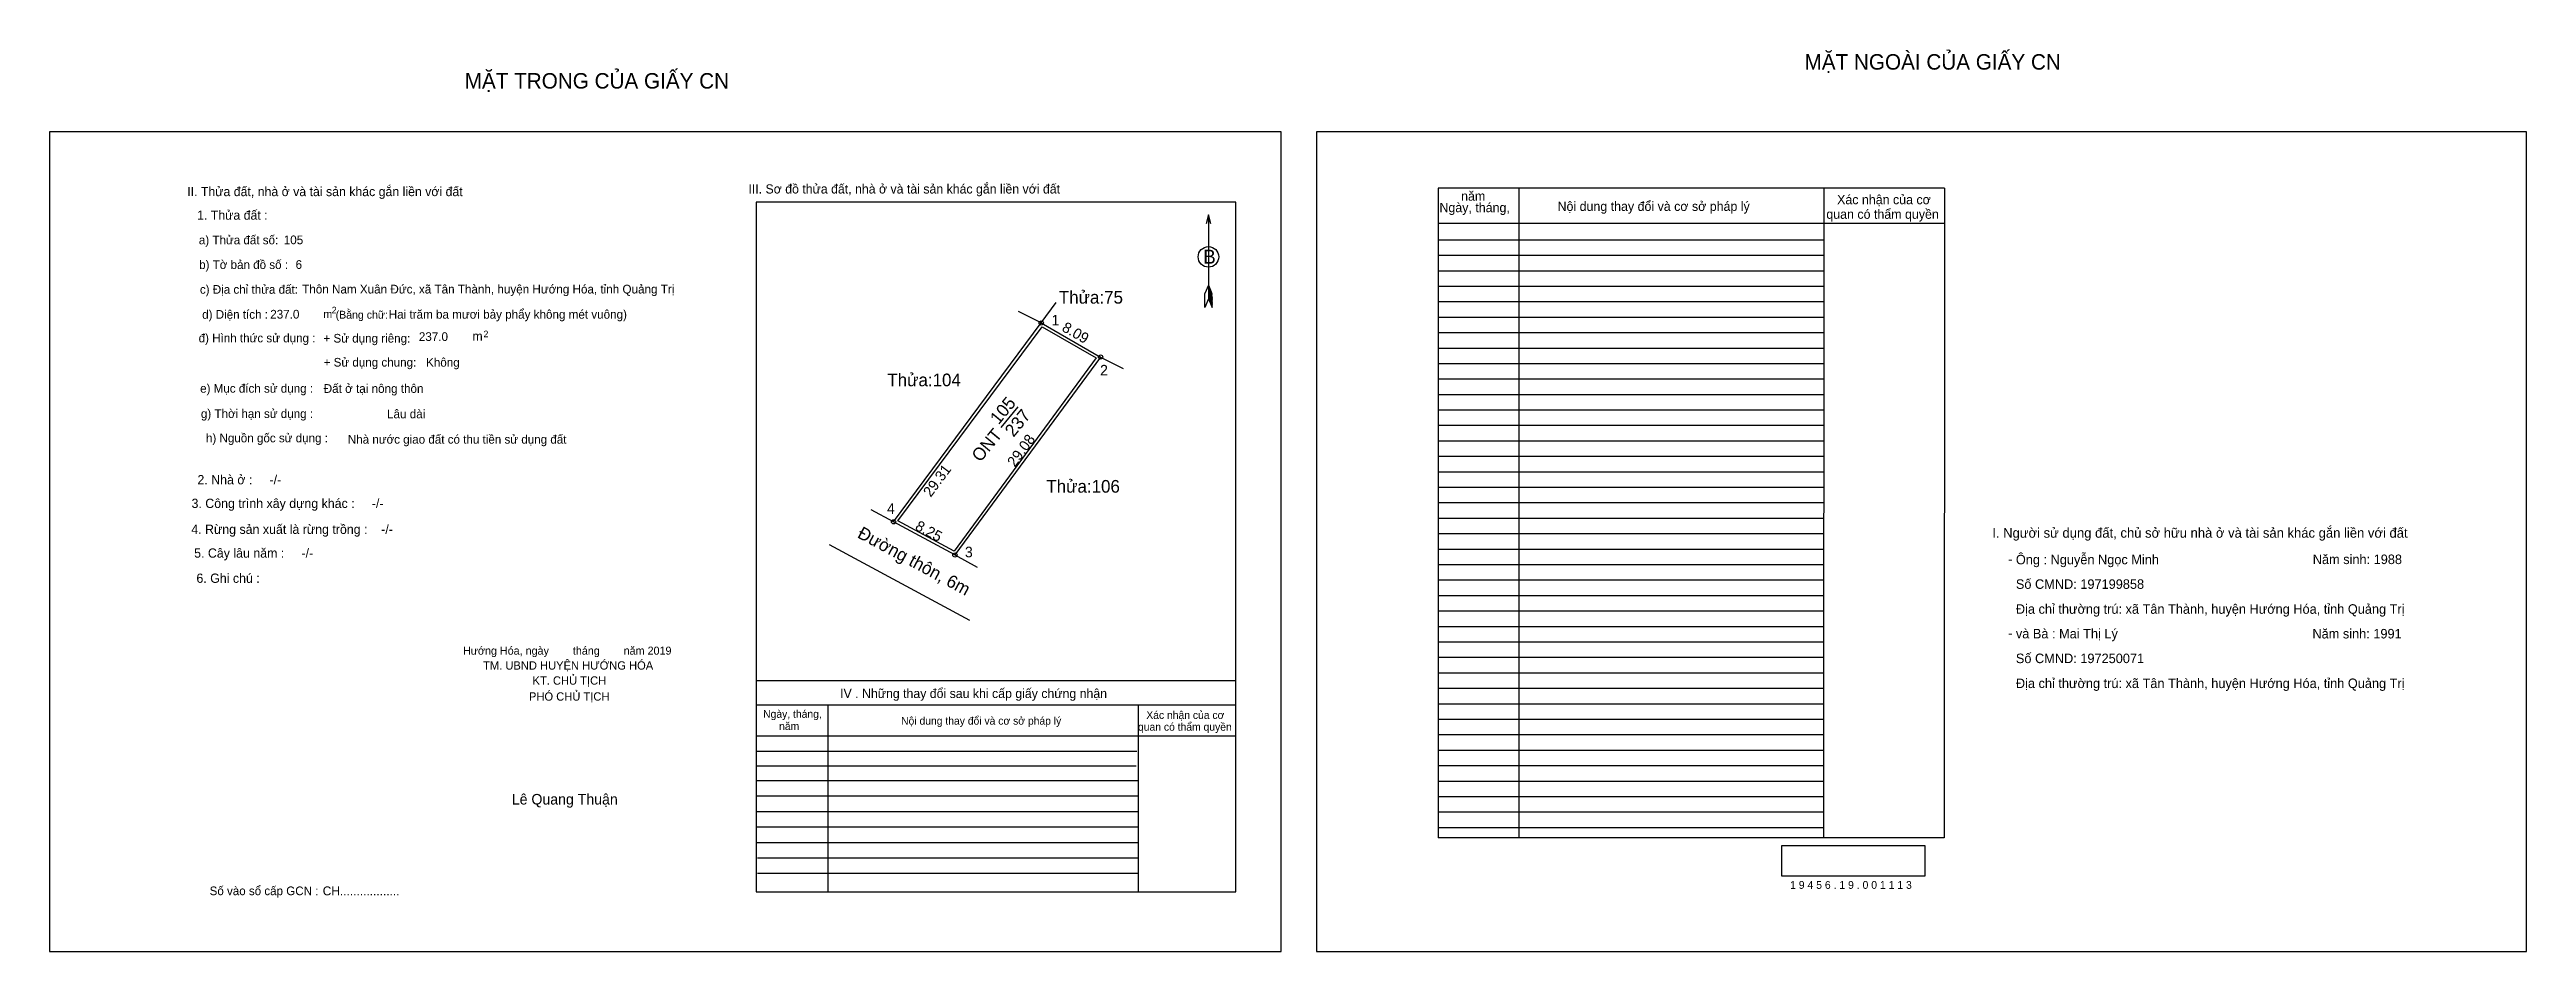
# Model space of a CAD drawing. Extents: x 539134 to 539427, y 1836973 to 1837080.
import ezdxf

# ---------------------------------------------------------------- set-up
doc = ezdxf.new("R2010")
doc.units = 0
for name, color, linetype in [('Default', 7, 'Continuous'), ('Level 1', 7, 'Continuous'), ('Level 10', 7, 'Continuous'), ('Level 11', 7, 'Continuous'), ('Level 13', 7, 'Continuous'), ('Level 27', 7, 'Continuous'), ('Level 35', 7, 'Continuous'), ('Level 36', 7, 'Continuous'), ('Level 40', 7, 'Continuous'), ('Level 49', 7, 'Continuous'), ('Level 5', 7, 'Continuous'), ('Level 52', 7, 'Continuous'), ('Level 55', 7, 'Continuous'), ('Level 6', 7, 'Continuous'), ('Level 7', 7, 'Continuous'), ('Level 8', 7, 'Continuous'), ('Level 9', 7, 'Continuous')]:
    doc.layers.add(name, color=color, linetype=linetype)

msp = doc.modelspace()

# ---------------------------------------------------------------- linework, layer by layer
at = {"layer": 'Level 1'}
for p, q in [((539134.31, 1837070.34), (539134.31, 1837070.34)), ((539284.18, 1837070.34), (539284.18, 1837070.34)), ((539271.41, 1837060.53), (539271.41, 1837050.56)), ((539271.41, 1837052.21), (539270.99, 1837051.19)), ((539271.41, 1837052.21), (539271.83, 1837051.19)), ((539271.41, 1837052.07), (539271.83, 1837051.04)), ((539271.41, 1837051.92), (539271.83, 1837050.9)), ((539271.41, 1837051.78), (539271.84, 1837050.75)), ((539271.41, 1837051.63), (539271.84, 1837050.6)), ((539271.41, 1837051.49), (539271.84, 1837050.46)), ((539271.41, 1837051.35), (539271.84, 1837050.31)), ((539270.97, 1837049.55), (539270.99, 1837051.19)), ((539271.41, 1837050.56), (539270.97, 1837049.55)), ((539271.41, 1837051.2), (539271.85, 1837050.16)), ((539271.41, 1837051.06), (539271.85, 1837050.01)), ((539271.41, 1837050.92), (539271.85, 1837049.86)), ((539271.41, 1837050.78), (539271.85, 1837049.72)), ((539271.41, 1837050.56), (539271.85, 1837049.55)), ((539271.85, 1837049.55), (539271.83, 1837051.19)), ((539280.01, 1836973.35), (539280.01, 1836973.35)), ((539427.33, 1836973.35), (539427.33, 1836973.35))]:
    msp.add_line(p, q, dxfattribs=at)
msp.add_lwpolyline([(539271.7, 1837059.47), (539271.41, 1837060.53), (539271.13, 1837059.47)], dxfattribs=at)
msp.add_circle((539271.41, 1837055.54), 1.22, dxfattribs=at)
at = {"layer": 'Level 10'}
for points in [[(539258.65, 1837043.69), (539241.42, 1837020.27), (539234.16, 1837024.19), (539251.63, 1837047.72)], [(539258.14, 1837043.58), (539241.32, 1837020.72), (539234.68, 1837024.31), (539251.73, 1837047.26)]]:
    msp.add_lwpolyline(points, close=True, dxfattribs=at)
at = {"layer": 'Level 11'}
for centre in [(539251.63, 1837047.72), (539258.65, 1837043.69), (539258.65, 1837043.69), (539234.16, 1837024.19), (539241.42, 1837020.27)]:
    msp.add_circle(centre, 0.25, dxfattribs=at)
at = {"layer": 'Level 27'}
for p, q in [((539251.63, 1837047.72), (539248.95, 1837049.06)), ((539251.63, 1837047.72), (539253.4, 1837050.14)), ((539258.65, 1837043.69), (539261.32, 1837042.32)), ((539234.16, 1837024.19), (539231.52, 1837025.62)), ((539241.42, 1837020.27), (539244.06, 1837018.84))]:
    msp.add_line(p, q, dxfattribs=at)
at = {"layer": 'Level 35'}
msp.add_line((539243.17, 1837012.5), (539226.6, 1837021.46), dxfattribs=at)
at = {"layer": 'Level 40'}
msp.add_lwpolyline([(539134.31, 1836973.35), (539280.01, 1836973.35), (539280.01, 1837070.34), (539134.31, 1837070.34)], close=True, dxfattribs=at)
at = {"layer": 'Level 52'}
for p, q in [((539358.48, 1837063.67), (539298.57, 1837063.67)), ((539298.57, 1837063.67), (539298.57, 1836986.79)), ((539308.12, 1837063.67), (539308.12, 1836986.79)), ((539344.2, 1837063.67), (539344.17, 1836986.79)), ((539358.48, 1837063.67), (539358.46, 1836986.79)), ((539358.48, 1837059.49), (539298.57, 1837059.49)), ((539344.2, 1837057.53), (539298.57, 1837057.53)), ((539344.2, 1837055.7), (539298.57, 1837055.7)), ((539344.2, 1837053.87), (539298.57, 1837053.87)), ((539344.2, 1837052.04), (539298.57, 1837052.04)), ((539344.2, 1837050.21), (539298.57, 1837050.21)), ((539344.19, 1837048.38), (539298.57, 1837048.38)), ((539344.19, 1837046.55), (539298.57, 1837046.55)), ((539344.19, 1837044.72), (539298.57, 1837044.72)), ((539344.19, 1837042.89), (539298.57, 1837042.89)), ((539344.19, 1837041.06), (539298.57, 1837041.06)), ((539344.19, 1837039.23), (539298.57, 1837039.23)), ((539344.19, 1837037.4), (539298.57, 1837037.4)), ((539344.19, 1837035.57), (539298.57, 1837035.57)), ((539344.19, 1837033.74), (539298.57, 1837033.74)), ((539344.19, 1837031.91), (539298.57, 1837031.91)), ((539344.19, 1837030.08), (539298.57, 1837030.08)), ((539344.19, 1837028.25), (539298.57, 1837028.25)), ((539344.19, 1837026.42), (539298.57, 1837026.42)), ((539344.19, 1837024.59), (539298.57, 1837024.59)), ((539344.19, 1837022.76), (539298.57, 1837022.76)), ((539344.18, 1837020.93), (539298.57, 1837020.93)), ((539344.18, 1837019.1), (539298.57, 1837019.1)), ((539344.18, 1837017.27), (539298.57, 1837017.27)), ((539344.18, 1837015.44), (539298.57, 1837015.44)), ((539344.18, 1837013.61), (539298.57, 1837013.61)), ((539344.18, 1837011.78), (539298.57, 1837011.78)), ((539344.18, 1837009.95), (539298.57, 1837009.95)), ((539344.18, 1837008.12), (539298.57, 1837008.12)), ((539344.18, 1837006.29), (539298.57, 1837006.29)), ((539344.18, 1837004.46), (539298.57, 1837004.46)), ((539344.18, 1837002.63), (539298.57, 1837002.63)), ((539344.18, 1837000.8), (539298.57, 1837000.8)), ((539344.18, 1836998.97), (539298.57, 1836998.97)), ((539344.18, 1836997.14), (539298.57, 1836997.14)), ((539344.18, 1836995.31), (539298.57, 1836995.31)), ((539344.17, 1836993.48), (539298.57, 1836993.48)), ((539344.17, 1836991.65), (539298.57, 1836991.65)), ((539344.17, 1836989.82), (539298.57, 1836989.82)), ((539344.17, 1836987.99), (539298.57, 1836987.99)), ((539358.46, 1836986.79), (539298.57, 1836986.79))]:
    msp.add_line(p, q, dxfattribs=at)
msp.add_lwpolyline([(539284.18, 1836973.35), (539427.33, 1836973.35), (539427.33, 1837070.34), (539284.18, 1837070.34)], close=True, dxfattribs=at)
at = {"layer": 'Level 6'}
msp.add_lwpolyline([(539339.25, 1836985.9), (539356.16, 1836985.9), (539356.16, 1836982.27), (539339.25, 1836982.27)], close=True, dxfattribs=at)
at = {"layer": 'Level 7'}
for p, q in [((539262.95, 1836997.01), (539217.91, 1836997.01)), ((539262.87, 1836995.28), (539217.91, 1836995.28)), ((539263.1, 1836993.54), (539217.91, 1836993.54)), ((539263.1, 1836991.71), (539217.91, 1836991.71)), ((539263.1, 1836989.88), (539217.91, 1836989.88)), ((539263.1, 1836988.05), (539217.91, 1836988.05)), ((539263.1, 1836986.22), (539217.91, 1836986.22)), ((539263.1, 1836984.39), (539218.05, 1836984.39)), ((539263.1, 1836982.56), (539218.05, 1836982.56))]:
    msp.add_line(p, q, dxfattribs=at)
at = {"layer": 'Level 8'}
for p, q in [((539274.64, 1837062.03), (539217.91, 1837062.03)), ((539217.91, 1837062.03), (539217.91, 1836980.41)), ((539274.64, 1836980.41), (539274.64, 1837062.03)), ((539274.64, 1837005.37), (539217.91, 1837005.37)), ((539274.64, 1837002.5), (539217.91, 1837002.5)), ((539226.38, 1837002.5), (539226.38, 1836980.41)), ((539263.1, 1837002.5), (539263.1, 1836980.41)), ((539274.64, 1836998.84), (539217.91, 1836998.84)), ((539217.91, 1836980.41), (539274.64, 1836980.41))]:
    msp.add_line(p, q, dxfattribs=at)
at = {"layer": 'Level 9'}
msp.add_line((539246.89, 1837035.35), (539248.92, 1837037.81), dxfattribs=at)

# ---------------------------------------------------------------- texts
at = {"layer": 'Default'}
for s, p in [('e) Mục đích sử dụng :', (539152.13, 1837039.47)), ('g) Thời hạn sử dụng :', (539152.22, 1837036.48)), ('h) Nguồn gốc sử dụng :', (539152.82, 1837033.6)), ('Nhà nước giao đất có thu tiền sử dụng đất', (539169.6, 1837033.44))]:
    msp.add_text(s, height=1.0266, dxfattribs=at).set_placement(p)
at = {"layer": 'Level 1'}
msp.add_text('B', height=1.65, dxfattribs=at).set_placement((539270.8, 1837054.74))
at = {"layer": 'Level 13'}
for s, p in [('105', (539246.59, 1837035.61)), ('237', (539248.35, 1837034.13)), ('ONT', (539244.42, 1837031.17))]:
    msp.add_text(s, height=1.5, rotation=50.501, dxfattribs=at).set_placement(p)
at = {"layer": 'Level 36'}
for s, p in [('Thửa:75', (539253.71, 1837050.01)), ('Thửa:104', (539233.42, 1837040.23)), ('Thửa:106', (539252.23, 1837027.64))]:
    msp.add_text(s, height=1.5, dxfattribs=at).set_placement(p)
at = {"layer": 'Level 49'}
for s, rotation, p in [('8.09', 330.141, (539253.97, 1837046.84)), ('29.08', 53.6582, (539248.51, 1837030.59)), ('29.31', 53.4077, (539238.56, 1837027.03)), ('8.25', 331.6334, (539236.61, 1837023.32))]:
    msp.add_text(s, height=1.25, rotation=rotation, dxfattribs=at).set_placement(p)
at = {"layer": 'Level 5'}
msp.add_text('Đường thôn, 6m', height=1.5, rotation=331.6127, dxfattribs=at).set_placement((539229.77, 1837022.39))
at = {"layer": 'Level 52'}
for s, p in [('năm', (539301.3, 1837062.19)), ('Xác nhận của cơ', (539345.78, 1837061.77)), ('Ngày, tháng,', (539298.74, 1837060.83)), ('Nội dung thay đổi và cơ sở pháp lý', (539312.71, 1837060.98)), (' quan có thẩm quyền', (539344.1, 1837060.05))]:
    msp.add_text(s, height=1.098, dxfattribs=at).set_placement(p)
at = {"layer": 'Level 55'}
for s, height, p in [('104', 0.055, (539251.57, 1837047.67)), ('104', 0.055, (539251.57, 1837047.67)), ('1', 0.2, (539251.57, 1837047.72)), ('75', 0.055, (539251.59, 1837047.67)), ('2', 0.2, (539258.58, 1837043.69)), ('106', 0.055, (539258.59, 1837043.64)), ('75', 0.055, (539258.61, 1837043.64)), ('4', 0.2, (539234.09, 1837024.19)), ('104', 0.055, (539234.1, 1837024.14)), ('104', 0.055, (539234.1, 1837024.14)), ('0', 0.055, (539234.14, 1837024.14)), ('0', 0.055, (539234.14, 1837024.14)), ('3', 0.2, (539241.36, 1837020.27)), ('106', 0.055, (539241.36, 1837020.22)), ('0', 0.055, (539241.4, 1837020.22)), ('0', 0.055, (539241.4, 1837020.22))]:
    msp.add_text(s, height=height, dxfattribs=at).set_placement(p)
at = {"layer": 'Level 6'}
for s, height, p in [('105', 1.031, (539162.02, 1837057.04)), ('6', 1.03, (539163.42, 1837054.12)), ('Thôn Nam Xuân Đức, xã Tân Thành, huyện Hướng Hóa, tỉnh Quảng Trị', 1.0321, (539164.2, 1837051.21)), ('237.0', 1.031, (539160.42, 1837048.24)), ('Hai trăm ba mươi bảy phẩy không mét vuông)', 1.0306, (539174.44, 1837048.23)), ('237.0', 1.031, (539178, 1837045.59)), ('Đất ở tại nông thôn', 1.0321, (539166.75, 1837039.45)), ('Lâu dài', 1.032, (539174.24, 1837036.44)), ('Ông : Nguyễn Ngọc Minh', 1.1273, (539366.93, 1837019.16)), ('Năm sinh: 1988', 1.1273, (539402.05, 1837019.19)), ('Số CMND: 197199858', 1.1273, (539366.93, 1837016.26)), ('Địa chỉ thường trú: xã Tân Thành, huyện Hướng Hóa, tỉnh Quảng Trị', 1.1273, (539366.93, 1837013.31)), ('và Bà : Mai Thị Lý', 1.1273, (539366.93, 1837010.4)), ('Năm sinh: 1991', 1.1273, (539402.01, 1837010.39)), ('Số CMND: 197250071', 1.1273, (539366.93, 1837007.47)), ('Địa chỉ thường trú: xã Tân Thành, huyện Hướng Hóa, tỉnh Quảng Trị', 1.1273, (539366.93, 1837004.52)), ('1 9 4 5 6 . 1 9 . 0 0 1 1 1 3', 0.9223, (539340.22, 1836980.76))]:
    msp.add_text(s, height=height, dxfattribs=at).set_placement(p)
at = {"layer": 'Level 7'}
for s, height, p in [('MẶT TRONG CỦA GIẤY CN', 1.8299, (539183.43, 1837075.46)), ('MẶT NGOÀI CỦA GIẤY CN', 1.8299, (539341.93, 1837077.7)), ('II. Thửa đất, nhà ở và tài sản khác gắn liền với đất', 1.0888, (539150.6, 1837062.73)), ('III. Sơ đồ thửa đất, nhà ở và tài sản khác gắn liền với đất', 1.0888, (539216.99, 1837063.04)), ('1. Thửa đất :', 1.0888, (539151.77, 1837059.94)), ('a) Thửa đất số:', 1.0266, (539151.98, 1837057.03)), ('b) Tờ bản đồ số :', 1.0266, (539152.01, 1837054.11)), ('c) Địa chỉ thửa đất:', 1.0266, (539152.1, 1837051.18)), ('d) Diện tích :', 1.0266, (539152.37, 1837048.22)), ('m', 0.933, (539166.71, 1837048.31)), ('2', 0.778, (539167.69, 1837048.86)), ('(Bằng chữ:', 0.933, (539168.16, 1837048.23)), ('đ) Hình thức sử dụng :', 1.0266, (539151.95, 1837045.43)), ('+ Sử dụng riêng:', 1.0266, (539166.72, 1837045.4)), ('m', 1.1, (539184.33, 1837045.61)), ('2', 0.778, (539185.65, 1837046.04)), ('+ Sử dụng chung:', 1.0266, (539166.74, 1837042.56)), ('Không', 1.027, (539178.86, 1837042.55)), ('2. Nhà ở :     -/-', 1.095, (539151.81, 1837028.63)), ('3. Công trình xây dựng khác :     -/-', 1.095, (539151.11, 1837025.83)), ('4. Rừng sản xuất là rừng trồng :    -/-', 1.095, (539151.08, 1837022.76)), ('I. Người sử dụng đất, chủ sở hữu nhà ở và tài sản khác gắn liền với đất', 1.1528, (539364.14, 1837022.31)), ('5. Cây lâu năm :     -/-', 1.095, (539151.42, 1837019.95)), ('-', 1.17, (539366, 1837019.2)), ('6. Ghi chú :', 1.095, (539151.69, 1837016.97)), ('-', 1.17, (539366.02, 1837010.44)), ('Hướng Hóa, ngày        tháng        năm 2019', 0.9513, (539183.22, 1837008.47)), ('TM. UBND HUYỆN HƯỚNG HÓA', 0.9857, (539185.6, 1837006.7)), ('KT. CHỦ TỊCH', 0.9857, (539191.45, 1837004.92)), ('IV . Những thay đổi sau khi cấp giấy chứng nhận', 1.0888, (539227.84, 1837003.34)), ('PHÓ CHỦ TỊCH', 0.9857, (539191.03, 1837003.03)), ('Ngày, tháng,', 0.915, (539218.73, 1837001)), ('Xác nhận của cơ', 0.915, (539264.06, 1837000.87)), ('năm', 0.915, (539220.62, 1836999.55)), ('Nội dung thay đổi và cơ sở pháp lý', 0.915, (539235.05, 1837000.19)), (' quan có thẩm quyền', 0.915, (539262.74, 1836999.47)), ('Lê Quang Thuận', 1.2485, (539189, 1836990.74)), ('Số vào sổ cấp GCN :', 1.0247, (539153.25, 1836980.01)), ('CH..................', 1.0541, (539166.63, 1836979.99))]:
    msp.add_text(s, height=height, dxfattribs=at).set_placement(p)
at = {"layer": 'Level 9'}
for s, p in [('1', (539252.85, 1837047.43)), ('2', (539258.59, 1837041.51)), ('4', (539233.38, 1837025.13)), ('3', (539242.6, 1837019.99))]:
    msp.add_text(s, height=1.25, dxfattribs=at).set_placement(p)

doc.saveas('drawing.dxf')
